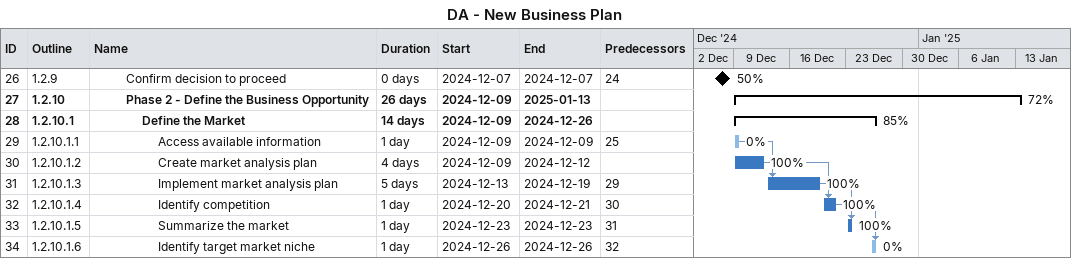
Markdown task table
DA - New Business Plan

| ID | WBS | Task | Duration | Start | Finish | Predecessors | % complete |
|---|---|---|---|---|---|---|---|
| 26 | 1.2.9 | Confirm decision to proceed | 0d | 2024-12-07 | 2024-12-07 | 24 | 50 |
| 27 | 1.2.10 | **Phase 2 - Define the Business Opportunity** | 26d | 2024-12-09 | 2025-01-13 |  | 72 |
| 28 | 1.2.10.1 | **Define the Market** | 14d | 2024-12-09 | 2024-12-26 |  | 85 |
| 29 | 1.2.10.1.1 | Access available information | 1d | 2024-12-09 | 2024-12-09 | 25 | 0 |
| 30 | 1.2.10.1.2 | Create market analysis plan | 4d | 2024-12-09 | 2024-12-12 |  | 100 |
| 31 | 1.2.10.1.3 | Implement market analysis plan | 5d | 2024-12-13 | 2024-12-19 | 29 | 100 |
| 32 | 1.2.10.1.4 | Identify competition | 1d | 2024-12-20 | 2024-12-21 | 30 | 100 |
| 33 | 1.2.10.1.5 | Summarize the market | 1d | 2024-12-23 | 2024-12-23 | 31 | 100 |
| 34 | 1.2.10.1.6 | Identify target market niche | 1d | 2024-12-26 | 2024-12-26 | 32 | 0 |
